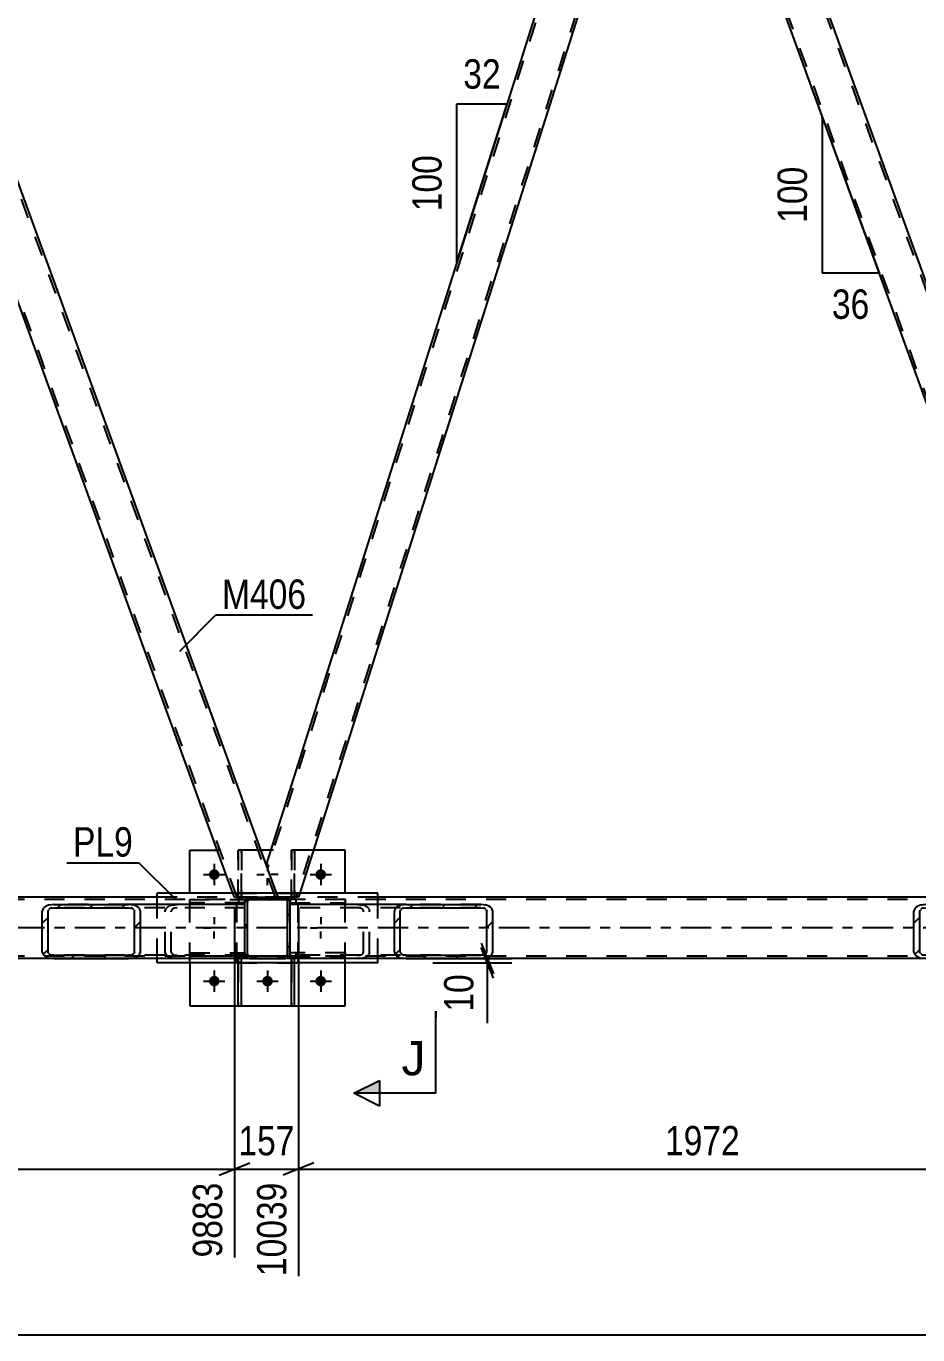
# Model space of a CAD drawing. Header units: millimetres. Extents: x -815 to 374, y -743 to 98.
# Drawn here: x -356.7 to -269.6, y -304.7 to -176.9 of the extents above; entities that cross this region are included whole.
import ezdxf

# ---------------------------------------------------------------- set-up
doc = ezdxf.new("R2010")
doc.units = ezdxf.units.MM
doc.linetypes.add('DXK_LINE_DOT2', pattern=[3.9198, 1.9599, -1.9599])
doc.linetypes.add('DXK_LINE_DOT3', pattern=[5.9187, 2.979, -0.9799, 0.9799, -0.9799])
doc.styles.add('Arial', font='ARIAL.TTF', dxfattribs={"height": 0.2})
doc.styles.add('Arial Narrow', font='ARIALN.TTF', dxfattribs={"height": 0.2})

# ---------------------------------------------------------------- blocks, each defined once
blk = doc.blocks.new('Part-232933173-7281 - 7159')
at = {"color": 2, "linetype": 'Continuous'}
for p, q in [((-340.74, -261.53), (-340.74, -257.33)), ((-340.74, -257.33), (-338.04, -257.33)), ((-332.83, -257.33), (-333.79, -257.33)), ((-325.54, -257.33), (-328.64, -257.33)), ((-325.54, -261.53), (-325.54, -257.33)), ((-340.74, -268.33), (-340.74, -272.53)), ((-325.54, -272.53), (-325.54, -268.33)), ((-340.74, -272.53), (-325.54, -272.53))]:
    blk.add_line(p, q, dxfattribs=at)
at = {"color": 7, "linetype": 'DXK_LINE_DOT2'}
for p, q in [((-333.79, -257.33), (-338.04, -257.33)), ((-328.64, -257.33), (-332.83, -257.33)), ((-340.74, -268.33), (-340.74, -261.53)), ((-325.54, -268.33), (-325.54, -261.53))]:
    blk.add_line(p, q, dxfattribs=at)
blk = doc.blocks.new('Bolt-232933173-7170 - 7159')
at = {"linetype": 'Continuous'}
for points in [[(-337.82, -259.73, -1), (-338.86, -259.73, -1)], [(-327.42, -259.73, -1), (-328.46, -259.73, -1)], [(-337.82, -270.13, -1), (-338.86, -270.13, -1)], [(-332.62, -270.13, -1), (-333.66, -270.13, -1)], [(-327.42, -270.13, -1), (-328.46, -270.13, -1)]]:
    blk.add_hatch(color=1, dxfattribs=at).paths.add_polyline_path(points)
at = {"color": 1, "linetype": 'Continuous'}
for p, q in [((-338.34, -258.69), (-338.34, -260.77)), ((-333.14, -258.69), (-333.14, -259.38)), ((-327.94, -258.69), (-327.94, -260.77)), ((-339.38, -259.73), (-337.3, -259.73)), ((-334.18, -259.73), (-333.48, -259.73)), ((-333.14, -260.77), (-333.14, -260.08)), ((-332.1, -259.73), (-332.79, -259.73)), ((-328.98, -259.73), (-326.9, -259.73)), ((-338.34, -263.89), (-338.34, -264.58)), ((-327.94, -263.89), (-327.94, -264.58)), ((-339.38, -264.93), (-338.68, -264.93)), ((-338.34, -265.97), (-338.34, -265.28)), ((-337.3, -264.93), (-337.99, -264.93)), ((-328.98, -264.93), (-328.28, -264.93)), ((-327.94, -265.97), (-327.94, -265.28)), ((-326.9, -264.93), (-327.59, -264.93)), ((-338.34, -269.09), (-338.34, -271.17)), ((-333.14, -269.09), (-333.14, -271.17)), ((-327.94, -269.09), (-327.94, -271.17)), ((-339.38, -270.13), (-337.3, -270.13)), ((-334.18, -270.13), (-332.1, -270.13)), ((-328.98, -270.13), (-326.9, -270.13))]:
    blk.add_line(p, q, dxfattribs=at)
blk = doc.blocks.new('Part-232933173-7247 - 7159')
at = {"color": 7, "linetype": 'DXK_LINE_DOT2'}
for p, q in [((-58.97, -262.17), (-731.67, -262.17)), ((-322.37, -261.93), (-343.92, -261.93)), ((-58.97, -267.69), (-731.67, -267.69)), ((-322.37, -267.93), (-343.92, -267.93))]:
    blk.add_line(p, q, dxfattribs=at)
at = {"color": 2, "linetype": 'Continuous'}
for p, q in [((-343.92, -261.93), (-407.51, -261.93)), ((-258.79, -261.93), (-322.37, -261.93)), ((-343.92, -267.93), (-407.51, -267.93)), ((-258.79, -267.93), (-322.37, -267.93))]:
    blk.add_line(p, q, dxfattribs=at)
at = {"color": 7, "linetype": 'DXK_LINE_DOT3'}
blk.add_line((-58.97, -264.93), (-731.67, -264.93), dxfattribs=at)
blk = doc.blocks.new('Part-232933173-7272 - 7159')
at = {"color": 7, "linetype": 'DXK_LINE_DOT2'}
for p, q in [((-340.74, -262.49), (-340.74, -262.17)), ((-340.74, -262.17), (-335.34, -262.17)), ((-335.34, -262.49), (-340.74, -262.49)), ((-335.94, -262.49), (-335.94, -262.17)), ((-335.94, -262.17), (-335.34, -262.17)), ((-335.94, -262.49), (-335.34, -262.49)), ((-335.34, -262.49), (-335.34, -262.17)), ((-335.34, -262.17), (-335.34, -262.49))]:
    blk.add_line(p, q, dxfattribs=at)
blk = doc.blocks.new('Part-232933173-7273 - 7159')
at = {"color": 7, "linetype": 'DXK_LINE_DOT2'}
for p, q in [((-340.74, -267.69), (-340.74, -267.37)), ((-340.74, -267.37), (-335.34, -267.37)), ((-335.34, -267.69), (-340.74, -267.69)), ((-335.94, -267.69), (-335.94, -267.37)), ((-335.94, -267.37), (-335.34, -267.37)), ((-335.94, -267.69), (-335.34, -267.69)), ((-335.34, -267.69), (-335.34, -267.37)), ((-335.34, -267.37), (-335.34, -267.69))]:
    blk.add_line(p, q, dxfattribs=at)
blk = doc.blocks.new('Part-232933173-7274 - 7159')
at = {"color": 7, "linetype": 'DXK_LINE_DOT2'}
for p, q in [((-325.54, -262.17), (-330.94, -262.17)), ((-330.94, -262.17), (-330.94, -262.49)), ((-330.94, -262.49), (-330.94, -262.17)), ((-330.94, -262.49), (-325.54, -262.49)), ((-330.34, -262.49), (-330.34, -262.17)), ((-325.54, -262.17), (-325.54, -262.49))]:
    blk.add_line(p, q, dxfattribs=at)
blk = doc.blocks.new('Part-232933173-7275 - 7159')
at = {"color": 7, "linetype": 'DXK_LINE_DOT2'}
for p, q in [((-325.54, -267.37), (-330.94, -267.37)), ((-330.94, -267.37), (-330.94, -267.69)), ((-330.94, -267.69), (-330.94, -267.37)), ((-330.94, -267.69), (-325.54, -267.69)), ((-330.34, -267.69), (-330.34, -267.37)), ((-325.54, -267.37), (-325.54, -267.69))]:
    blk.add_line(p, q, dxfattribs=at)
blk = doc.blocks.new('Part-232933173-7276 - 7159')
at = {"color": 7, "linetype": 'DXK_LINE_DOT2'}
for p, q in [((-330.49, -257.33), (-330.81, -257.33)), ((-330.81, -257.33), (-330.81, -261.57)), ((-330.81, -262.17), (-330.81, -257.33)), ((-330.49, -261.57), (-330.49, -257.33)), ((-330.49, -257.33), (-330.49, -262.17)), ((-330.49, -261.57), (-330.81, -261.57)), ((-330.81, -261.57), (-330.81, -262.17)), ((-330.49, -262.17), (-330.49, -261.57)), ((-330.49, -262.17), (-330.81, -262.17)), ((-330.49, -262.17), (-330.49, -262.17))]:
    blk.add_line(p, q, dxfattribs=at)
blk = doc.blocks.new('Part-232933173-7277 - 7159')
at = {"color": 7, "linetype": 'DXK_LINE_DOT2'}
for p, q in [((-335.69, -257.33), (-336.01, -257.33)), ((-336.01, -257.33), (-336.01, -261.57)), ((-336.01, -262.17), (-336.01, -257.33)), ((-335.69, -261.57), (-335.69, -257.33)), ((-335.69, -257.33), (-335.69, -262.17)), ((-335.69, -261.57), (-336.01, -261.57)), ((-336.01, -261.57), (-336.01, -262.17)), ((-335.69, -262.17), (-335.69, -261.57)), ((-335.69, -262.17), (-336.01, -262.17)), ((-335.69, -262.17), (-335.69, -262.17))]:
    blk.add_line(p, q, dxfattribs=at)
blk = doc.blocks.new('Part-232933173-7278 - 7159')
at = {"color": 7, "linetype": 'DXK_LINE_DOT2'}
for p, q in [((-330.81, -267.69), (-330.81, -267.69)), ((-330.81, -267.69), (-330.81, -268.29)), ((-330.81, -268.33), (-330.81, -267.69)), ((-330.49, -267.69), (-330.81, -267.69)), ((-330.49, -268.29), (-330.49, -267.69)), ((-330.49, -268.33), (-330.49, -267.69)), ((-330.81, -268.29), (-330.81, -272.53)), ((-330.81, -268.29), (-330.49, -268.29)), ((-330.49, -272.53), (-330.49, -268.29))]:
    blk.add_line(p, q, dxfattribs=at)
at = {"color": 2, "linetype": 'Continuous'}
for p, q in [((-330.81, -272.53), (-330.81, -268.33)), ((-330.49, -272.53), (-330.49, -268.33)), ((-330.81, -272.53), (-330.49, -272.53))]:
    blk.add_line(p, q, dxfattribs=at)
blk = doc.blocks.new('Part-232933173-7279 - 7159')
at = {"color": 7, "linetype": 'DXK_LINE_DOT2'}
for p, q in [((-336.01, -267.69), (-336.01, -267.69)), ((-336.01, -267.69), (-336.01, -268.29)), ((-336.01, -268.33), (-336.01, -267.69)), ((-335.69, -267.69), (-336.01, -267.69)), ((-335.69, -268.29), (-335.69, -267.69)), ((-335.69, -268.33), (-335.69, -267.69)), ((-336.01, -268.29), (-336.01, -272.53)), ((-336.01, -268.29), (-335.69, -268.29)), ((-335.69, -272.53), (-335.69, -268.29))]:
    blk.add_line(p, q, dxfattribs=at)
at = {"color": 2, "linetype": 'Continuous'}
for p, q in [((-336.01, -272.53), (-336.01, -268.33)), ((-335.69, -272.53), (-335.69, -268.33)), ((-336.01, -272.53), (-335.69, -272.53))]:
    blk.add_line(p, q, dxfattribs=at)
blk = doc.blocks.new('Part-232933173-7280 - 7159')
at = {"color": 7, "linetype": 'DXK_LINE_DOT2'}
for p, q in [((-336.14, -268.33), (-336.14, -261.53)), ((-336.14, -261.53), (-330.14, -261.53)), ((-330.14, -268.33), (-330.14, -261.53)), ((-336.14, -268.33), (-330.14, -268.33))]:
    blk.add_line(p, q, dxfattribs=at)
blk = doc.blocks.new('Part-232933173-7282 - 7159')
at = {"color": 7, "linetype": 'DXK_LINE_DOT2'}
for p, q in [((-335.3, -262.22), (-335.34, -262.41)), ((-335.34, -262.41), (-335.3, -262.22)), ((-335.34, -267.45), (-335.34, -262.41)), ((-335.34, -262.41), (-335.34, -262.41)), ((-335.34, -267.45), (-335.34, -262.41)), ((-335.08, -262.32), (-335.1, -262.41)), ((-335.1, -262.41), (-335.08, -262.32)), ((-335.1, -267.45), (-335.1, -262.41)), ((-335.1, -262.41), (-335.1, -262.41)), ((-335.1, -267.45), (-335.1, -262.41)), ((-335.03, -262.24), (-335.08, -262.32)), ((-335.08, -262.32), (-335.03, -262.24)), ((-334.86, -261.93), (-335.04, -261.96)), ((-335.04, -261.96), (-334.86, -261.93)), ((-334.95, -262.19), (-335.03, -262.24)), ((-334.86, -262.17), (-334.95, -262.19)), ((-331.42, -261.93), (-334.86, -261.93)), ((-334.86, -261.93), (-334.86, -261.93)), ((-331.42, -261.93), (-334.86, -261.93)), ((-334.86, -262.17), (-331.42, -262.17)), ((-334.86, -262.17), (-334.86, -262.17)), ((-331.42, -262.17), (-334.86, -262.17)), ((-331.42, -261.93), (-331.42, -261.93)), ((-331.23, -261.96), (-331.42, -261.93)), ((-331.42, -261.93), (-331.23, -261.96)), ((-331.42, -262.17), (-331.42, -262.17)), ((-331.32, -262.19), (-331.42, -262.17)), ((-331.42, -262.17), (-331.32, -262.19)), ((-331.25, -262.24), (-331.32, -262.19)), ((-331.32, -262.19), (-331.25, -262.24)), ((-331.19, -262.32), (-331.25, -262.24)), ((-331.25, -262.24), (-331.19, -262.32)), ((-331.18, -262.41), (-331.19, -262.32)), ((-331.19, -262.32), (-331.18, -262.41)), ((-331.18, -267.45), (-331.18, -262.41)), ((-331.18, -262.41), (-331.18, -262.41)), ((-331.18, -262.41), (-331.18, -267.45)), ((-330.94, -262.41), (-330.97, -262.22)), ((-330.97, -262.22), (-330.94, -262.41)), ((-330.94, -267.45), (-330.94, -262.41)), ((-330.94, -262.41), (-330.94, -262.41)), ((-330.94, -267.45), (-330.94, -262.41)), ((-335.34, -267.45), (-335.34, -267.45)), ((-335.34, -267.45), (-335.3, -267.63)), ((-335.3, -267.63), (-335.34, -267.45)), ((-335.1, -267.45), (-335.1, -267.45)), ((-335.1, -267.45), (-335.08, -267.54)), ((-335.08, -267.54), (-335.1, -267.45)), ((-335.08, -267.54), (-335.03, -267.62)), ((-335.03, -267.62), (-335.08, -267.54)), ((-335.04, -267.89), (-334.86, -267.93)), ((-334.86, -267.93), (-335.04, -267.89)), ((-335.03, -267.62), (-334.95, -267.67)), ((-334.95, -267.67), (-335.03, -267.62)), ((-334.95, -267.67), (-334.86, -267.69)), ((-334.86, -267.69), (-334.95, -267.67)), ((-334.86, -267.69), (-331.42, -267.69)), ((-334.86, -267.69), (-334.86, -267.69)), ((-331.42, -267.69), (-334.86, -267.69)), ((-334.86, -267.93), (-331.42, -267.93)), ((-334.86, -267.93), (-334.86, -267.93)), ((-334.86, -267.93), (-331.42, -267.93)), ((-331.32, -267.67), (-331.42, -267.69)), ((-331.42, -267.69), (-331.42, -267.69)), ((-331.42, -267.93), (-331.23, -267.89)), ((-331.23, -267.89), (-331.42, -267.93)), ((-331.42, -267.93), (-331.42, -267.93)), ((-331.25, -267.62), (-331.32, -267.67)), ((-331.25, -267.62), (-331.19, -267.54)), ((-331.19, -267.54), (-331.25, -267.62)), ((-331.19, -267.54), (-331.18, -267.45)), ((-331.18, -267.45), (-331.19, -267.54)), ((-331.18, -267.45), (-331.18, -267.45)), ((-330.97, -267.63), (-330.94, -267.45)), ((-330.94, -267.45), (-330.97, -267.63)), ((-330.94, -267.45), (-330.94, -267.45))]:
    blk.add_line(p, q, dxfattribs=at)
at = {"color": 7, "linetype": 'DXK_LINE_DOT3'}
blk.add_line((-333.14, -264.93), (-333.14, -264.93), dxfattribs=at)
at = {"color": 7, "linetype": 'DXK_LINE_DOT2'}
for centre, start, end in [((-334.86, -262.41), 112.5, 157.5), ((-334.86, -262.41), 112.5, 157.5), ((-331.42, -262.41), 22.5, 67.5), ((-331.42, -262.41), 22.5, 67.5), ((-334.86, -267.45), 202.5, 247.5), ((-334.86, -267.45), 202.5, 247.5), ((-331.42, -267.45), 292.5, 337.5), ((-331.42, -267.45), 292.5, 337.5)]:
    blk.add_arc(centre, 0.48, start, end, dxfattribs=at)
blk = doc.blocks.new('Part-232933173-7295 - 7159')
at = {"color": 2, "linetype": 'Continuous'}
for p, q in [((-322.37, -261.53), (-343.92, -261.53)), ((-343.92, -262.65), (-343.92, -261.53)), ((-322.37, -262.65), (-322.37, -261.53)), ((-343.92, -268.33), (-343.92, -267.93)), ((-322.37, -268.33), (-322.37, -267.93)), ((-322.37, -268.33), (-343.92, -268.33))]:
    blk.add_line(p, q, dxfattribs=at)
at = {"color": 7, "linetype": 'DXK_LINE_DOT2'}
for p, q in [((-343.92, -267.93), (-343.92, -262.65)), ((-322.37, -267.93), (-322.37, -262.65))]:
    blk.add_line(p, q, dxfattribs=at)
blk = doc.blocks.new('Part-232933173-7320 - 7159')
at = {"linetype": 'Continuous'}
h = blk.add_hatch(dxfattribs=at)
h.set_pattern_fill('', scale=0.7, style=0, pattern_type=0)
h.set_pattern_definition([(45, (-320.6636, -267.536), (-1.57154, 1.57154), [])])
h.paths.add_polyline_path([(-320.75, -267.29), (-320.66, -267.54), (-320.41, -267.74), (-320.03, -267.88), (-319.59, -267.93), (-312.31, -267.93), (-311.86, -267.88), (-311.49, -267.74), (-311.23, -267.54), (-311.14, -267.29), (-311.14, -263.29), (-311.23, -263.05), (-311.49, -262.84), (-311.86, -262.7), (-312.31, -262.65), (-319.59, -262.65), (-320.03, -262.7), (-320.41, -262.84), (-320.66, -263.05), (-320.75, -263.29)])
h.paths.add_polyline_path([(-320.13, -263.17), (-320, -263.06), (-319.81, -263), (-319.59, -262.97), (-312.31, -262.97), (-312.09, -263), (-311.9, -263.06), (-311.77, -263.17), (-311.73, -263.29), (-311.73, -267.29), (-311.77, -267.41), (-311.9, -267.52), (-312.09, -267.59), (-312.31, -267.61), (-319.59, -267.61), (-319.81, -267.59), (-320, -267.52), (-320.13, -267.41), (-320.17, -267.29), (-320.17, -263.29)])
at = {"color": 2, "linetype": 'Continuous'}
for p, q in [((-319.59, -262.65), (-330.94, -262.65)), ((-320.66, -263.05), (-320.75, -263.29)), ((-319.59, -262.65), (-320.03, -262.7)), ((-319.81, -263), (-319.59, -262.97)), ((-319.59, -262.65), (-312.31, -262.65)), ((-319.59, -262.97), (-312.31, -262.97)), ((-311.86, -262.7), (-312.31, -262.65)), ((-312.31, -262.97), (-312.09, -263)), ((-311.14, -263.29), (-311.23, -263.05)), ((-320.75, -267.29), (-320.75, -263.29)), ((-320.17, -263.29), (-320.13, -263.17)), ((-320.17, -267.29), (-320.17, -263.29)), ((-311.77, -263.17), (-311.73, -263.29)), ((-311.73, -267.29), (-311.73, -263.29)), ((-311.14, -267.29), (-311.14, -263.29)), ((-330.94, -267.74), (-330.94, -267.45)), ((-330.94, -267.93), (-330.94, -267.74)), ((-319.59, -267.93), (-330.94, -267.93)), ((-320.75, -267.29), (-320.66, -267.54)), ((-320.13, -267.41), (-320.17, -267.29)), ((-320.03, -267.88), (-319.59, -267.93)), ((-319.59, -267.61), (-319.81, -267.59)), ((-319.59, -267.61), (-312.31, -267.61)), ((-319.59, -267.93), (-312.31, -267.93)), ((-312.09, -267.59), (-312.31, -267.61)), ((-312.31, -267.93), (-311.86, -267.88)), ((-311.73, -267.29), (-311.77, -267.41)), ((-311.23, -267.54), (-311.14, -267.29))]:
    blk.add_line(p, q, dxfattribs=at)
at = {"color": 7, "linetype": 'DXK_LINE_DOT2'}
for p, q in [((-330.94, -262.65), (-330.94, -262.65)), ((-330.94, -267.54), (-330.94, -262.65)), ((-312.31, -262.97), (-330.94, -262.97)), ((-324.34, -262.65), (-323.89, -262.7)), ((-324.12, -263), (-324.34, -262.97)), ((-323.26, -263.05), (-323.17, -263.29)), ((-312.31, -262.65), (-319.59, -262.65)), ((-323.76, -263.29), (-323.8, -263.17)), ((-323.76, -267.29), (-323.76, -263.29)), ((-323.17, -267.29), (-323.17, -263.29)), ((-312.31, -267.61), (-330.94, -267.61)), ((-330.94, -267.74), (-330.94, -267.61)), ((-324.34, -267.61), (-324.12, -267.59)), ((-323.89, -267.88), (-324.34, -267.93)), ((-323.8, -267.41), (-323.76, -267.29)), ((-323.17, -267.29), (-323.26, -267.54)), ((-312.31, -267.93), (-319.59, -267.93))]:
    blk.add_line(p, q, dxfattribs=at)
for centre, radius, start, end in [((-324.21, -263.53), 0.545, 41.9363, 80.4819), ((-324.07, -263.77), 1.09, 41.9363, 80.4819), ((-324.21, -267.05), 0.545, 279.5182, 318.0638), ((-324.07, -266.81), 1.09, 279.5182, 318.0638)]:
    blk.add_arc(centre, radius, start, end, dxfattribs=at)
at = {"color": 2, "linetype": 'Continuous'}
for centre, radius, start, end in [((-319.85, -263.77), 1.09, 99.5182, 138.0638), ((-319.72, -263.53), 0.545, 99.5182, 138.0638), ((-312.18, -263.53), 0.545, 41.9363, 80.4819), ((-312.04, -263.77), 1.09, 41.9363, 80.4819), ((-319.85, -266.81), 1.09, 221.9363, 260.4819), ((-319.72, -267.05), 0.545, 221.9363, 260.4819), ((-312.18, -267.05), 0.545, 279.5182, 318.0638), ((-312.04, -266.81), 1.09, 279.5182, 318.0638)]:
    blk.add_arc(centre, radius, start, end, dxfattribs=at)
blk = doc.blocks.new('Part-232933173-7440 - 7159')
at = {"color": 7, "linetype": 'DXK_LINE_DOT2'}
for p, q in [((-375.42, -142.93), (-379.68, -142.93)), ((-378.51, -146.14), (-379.68, -142.93)), ((-336.11, -261.93), (-379.42, -142.93)), ((-332.37, -261.93), (-375.68, -142.93)), ((-375.28, -143.33), (-375.42, -142.93)), ((-332.11, -261.93), (-333.28, -258.73)), ((-336.37, -261.93), (-336.51, -261.53)), ((-336.37, -261.93), (-332.11, -261.93))]:
    blk.add_line(p, q, dxfattribs=at)
at = {"color": 2, "linetype": 'Continuous'}
for p, q in [((-333.28, -258.73), (-375.28, -143.33)), ((-336.51, -261.53), (-378.51, -146.14))]:
    blk.add_line(p, q, dxfattribs=at)
blk = doc.blocks.new('Part-232933173-7456 - 7159')
at = {"linetype": 'Continuous'}
h = blk.add_hatch(dxfattribs=at)
h.set_pattern_fill('', scale=0.7, style=0, pattern_type=0)
h.set_pattern_definition([(45, (-355.0614, -267.536), (-1.57154, 1.57154), [])])
h.paths.add_polyline_path([(-355.15, -267.29), (-355.06, -267.54), (-354.81, -267.74), (-354.43, -267.88), (-353.99, -267.93), (-346.71, -267.93), (-346.26, -267.88), (-345.88, -267.74), (-345.63, -267.54), (-345.54, -267.29), (-345.54, -263.29), (-345.63, -263.05), (-345.88, -262.84), (-346.26, -262.7), (-346.71, -262.65), (-353.99, -262.65), (-354.43, -262.7), (-354.81, -262.84), (-355.06, -263.05), (-355.15, -263.29)])
h.paths.add_polyline_path([(-354.52, -263.17), (-354.4, -263.06), (-354.21, -263), (-353.99, -262.97), (-346.71, -262.97), (-346.48, -263), (-346.3, -263.06), (-346.17, -263.17), (-346.12, -263.29), (-346.12, -267.29), (-346.17, -267.41), (-346.3, -267.52), (-346.48, -267.59), (-346.71, -267.61), (-353.99, -267.61), (-354.21, -267.59), (-354.4, -267.52), (-354.52, -267.41), (-354.57, -267.29), (-354.57, -263.29)])
at = {"color": 2, "linetype": 'Continuous'}
for p, q in [((-355.06, -263.05), (-355.15, -263.29)), ((-353.99, -262.65), (-354.43, -262.7)), ((-354.21, -263), (-353.99, -262.97)), ((-353.99, -262.65), (-346.71, -262.65)), ((-353.99, -262.97), (-346.71, -262.97)), ((-335.34, -262.65), (-346.71, -262.65)), ((-346.26, -262.7), (-346.71, -262.65)), ((-346.71, -262.97), (-346.48, -263)), ((-345.54, -263.29), (-345.63, -263.05)), ((-335.34, -267.93), (-335.34, -262.65)), ((-355.15, -267.29), (-355.15, -263.29)), ((-354.57, -263.29), (-354.52, -263.17)), ((-354.57, -267.29), (-354.57, -263.29)), ((-346.17, -263.17), (-346.12, -263.29)), ((-346.12, -267.29), (-346.12, -263.29)), ((-345.54, -267.29), (-345.54, -263.29)), ((-355.15, -267.29), (-355.06, -267.54)), ((-354.52, -267.41), (-354.57, -267.29)), ((-354.43, -267.88), (-353.99, -267.93)), ((-353.99, -267.61), (-354.21, -267.59)), ((-353.99, -267.61), (-346.71, -267.61)), ((-353.99, -267.93), (-346.71, -267.93)), ((-346.48, -267.59), (-346.71, -267.61)), ((-346.71, -267.93), (-346.26, -267.88)), ((-335.34, -267.93), (-346.71, -267.93)), ((-346.12, -267.29), (-346.17, -267.41)), ((-345.63, -267.54), (-345.54, -267.29))]:
    blk.add_line(p, q, dxfattribs=at)
at = {"color": 7, "linetype": 'DXK_LINE_DOT2'}
for p, q in [((-346.71, -262.65), (-353.99, -262.65)), ((-335.34, -262.97), (-353.99, -262.97)), ((-343.12, -263.29), (-343.03, -263.05)), ((-342.4, -262.7), (-341.96, -262.65)), ((-341.96, -262.97), (-342.18, -263)), ((-343.12, -267.29), (-343.12, -263.29)), ((-342.49, -263.17), (-342.54, -263.29)), ((-342.54, -267.29), (-342.54, -263.29)), ((-335.34, -267.61), (-353.99, -267.61)), ((-346.71, -267.93), (-353.99, -267.93)), ((-343.03, -267.54), (-343.12, -267.29)), ((-342.54, -267.29), (-342.49, -267.41)), ((-341.96, -267.93), (-342.4, -267.88)), ((-342.18, -267.59), (-341.96, -267.61))]:
    blk.add_line(p, q, dxfattribs=at)
at = {"color": 2, "linetype": 'Continuous'}
for centre, radius, start, end in [((-354.25, -263.77), 1.09, 99.5182, 138.0638), ((-354.12, -263.53), 0.545, 99.5182, 138.0638), ((-346.57, -263.53), 0.545, 41.9363, 80.4819), ((-346.44, -263.77), 1.09, 41.9363, 80.4819), ((-354.25, -266.81), 1.09, 221.9363, 260.4819), ((-354.12, -267.05), 0.545, 221.9363, 260.4819), ((-346.57, -267.05), 0.545, 279.5182, 318.0638), ((-346.44, -266.81), 1.09, 279.5182, 318.0638)]:
    blk.add_arc(centre, radius, start, end, dxfattribs=at)
at = {"color": 7, "linetype": 'DXK_LINE_DOT2'}
for centre, radius, start, end in [((-342.22, -263.77), 1.09, 99.5182, 138.0638), ((-342.09, -263.53), 0.545, 99.5182, 138.0638), ((-342.22, -266.81), 1.09, 221.9363, 260.4819), ((-342.09, -267.05), 0.545, 221.9363, 260.4819)]:
    blk.add_arc(centre, radius, start, end, dxfattribs=at)
blk = doc.blocks.new('Part-232933173-7405 - 7159')
at = {"color": 7, "linetype": 'DXK_LINE_DOT2'}
for p, q in [((-296.31, -142.93), (-333.14, -259.1)), ((-296.56, -142.93), (-296.69, -143.33)), ((-294.55, -142.93), (-296.56, -142.93)), ((-294.4, -143.33), (-294.55, -142.93)), ((-293.51, -145.77), (-330.35, -261.93)), ((-332.11, -261.93), (-332.26, -261.53)), ((-329.97, -261.53), (-330.1, -261.93)), ((-330.1, -261.93), (-332.11, -261.93))]:
    blk.add_line(p, q, dxfattribs=at)
at = {"color": 2, "linetype": 'Continuous'}
for p, q in [((-296.69, -143.33), (-333.28, -258.73)), ((-293.38, -146.14), (-294.4, -143.33)), ((-293.38, -146.14), (-329.97, -261.53)), ((-332.26, -261.53), (-333.28, -258.73))]:
    blk.add_line(p, q, dxfattribs=at)
blk = doc.blocks.new('Part-232933173-7445 - 7159')
at = {"color": 7, "linetype": 'DXK_LINE_DOT2'}
for p, q in [((-290.29, -142.93), (-294.55, -142.93)), ((-293.38, -146.14), (-294.55, -142.93)), ((-250.98, -261.93), (-294.29, -142.93)), ((-247.23, -261.93), (-290.54, -142.93)), ((-290.14, -143.33), (-290.29, -142.93)), ((-246.98, -261.93), (-248.14, -258.73)), ((-251.23, -261.93), (-251.38, -261.53)), ((-251.23, -261.93), (-246.98, -261.93))]:
    blk.add_line(p, q, dxfattribs=at)
at = {"color": 2, "linetype": 'Continuous'}
for p, q in [((-248.14, -258.73), (-290.14, -143.33)), ((-251.38, -261.53), (-293.38, -146.14))]:
    blk.add_line(p, q, dxfattribs=at)
blk = doc.blocks.new('Part-232933173-7447 - 7159')
at = {"linetype": 'Continuous'}
h = blk.add_hatch(dxfattribs=at)
h.set_pattern_fill('', scale=0.7, style=0, pattern_type=0)
h.set_pattern_definition([(45, (-335.1952, -267.7872), (-1.57154, 1.57154), [])])
h.paths.add_polyline_path([(-335.3, -267.63), (-335.2, -267.79), (-335.04, -267.89), (-334.86, -267.93), (-331.42, -267.93), (-331.23, -267.89), (-331.08, -267.79), (-330.97, -267.63), (-330.94, -267.45), (-330.94, -262.41), (-330.97, -262.22), (-331.08, -262.07), (-331.23, -261.96), (-331.42, -261.93), (-334.86, -261.93), (-335.04, -261.96), (-335.2, -262.07), (-335.3, -262.22), (-335.34, -262.41), (-335.34, -267.45)])
h.paths.add_polyline_path([(-335.1, -262.41), (-335.08, -262.32), (-335.03, -262.24), (-334.95, -262.19), (-334.86, -262.17), (-331.42, -262.17), (-331.32, -262.19), (-331.25, -262.24), (-331.19, -262.32), (-331.18, -262.41), (-331.18, -267.45), (-331.19, -267.54), (-331.25, -267.62), (-331.32, -267.67), (-331.42, -267.69), (-334.86, -267.69), (-334.95, -267.67), (-335.03, -267.62), (-335.08, -267.54), (-335.1, -267.45)])
at = {"color": 7, "linetype": 'DXK_LINE_DOT2'}
for p, q in [((-335.34, -262.41), (-335.3, -262.22)), ((-335.34, -267.45), (-335.34, -262.41)), ((-335.08, -262.32), (-335.1, -262.41)), ((-335.1, -267.45), (-335.1, -262.41)), ((-335.03, -262.24), (-335.08, -262.32)), ((-335.04, -261.96), (-334.86, -261.93)), ((-334.95, -262.19), (-335.03, -262.24)), ((-334.86, -262.17), (-334.95, -262.19)), ((-334.86, -261.93), (-331.42, -261.93)), ((-334.86, -262.17), (-331.42, -262.17)), ((-331.42, -261.93), (-331.23, -261.96)), ((-331.32, -262.19), (-331.42, -262.17)), ((-331.25, -262.24), (-331.32, -262.19)), ((-331.19, -262.32), (-331.25, -262.24)), ((-331.18, -262.41), (-331.19, -262.32)), ((-331.18, -267.45), (-331.18, -262.41)), ((-330.97, -262.22), (-330.94, -262.41)), ((-330.94, -267.45), (-330.94, -262.41)), ((-335.3, -267.63), (-335.34, -267.45)), ((-335.1, -267.45), (-335.08, -267.54)), ((-335.08, -267.54), (-335.03, -267.62)), ((-334.86, -267.93), (-335.04, -267.89)), ((-335.03, -267.62), (-334.95, -267.67)), ((-334.95, -267.67), (-334.86, -267.69)), ((-334.86, -267.69), (-331.42, -267.69)), ((-334.86, -267.93), (-331.42, -267.93)), ((-331.42, -267.69), (-331.32, -267.67)), ((-331.23, -267.89), (-331.42, -267.93)), ((-331.32, -267.67), (-331.25, -267.62)), ((-331.25, -267.62), (-331.19, -267.54)), ((-331.19, -267.54), (-331.18, -267.45)), ((-330.94, -267.45), (-330.97, -267.63))]:
    blk.add_line(p, q, dxfattribs=at)
at = {"color": 2, "linetype": 'Continuous'}
for p, q in [((-335.3, -262.22), (-335.34, -262.41)), ((-335.34, -262.41), (-335.34, -262.41)), ((-335.34, -267.45), (-335.34, -262.41)), ((-335.1, -262.41), (-335.08, -262.32)), ((-335.1, -262.41), (-335.1, -262.41)), ((-335.1, -267.45), (-335.1, -262.41)), ((-335.08, -262.32), (-335.03, -262.24)), ((-334.86, -261.93), (-335.04, -261.96)), ((-335.03, -262.24), (-334.95, -262.19)), ((-334.95, -262.19), (-334.86, -262.17)), ((-334.86, -261.93), (-334.86, -261.93)), ((-334.86, -261.93), (-331.42, -261.93)), ((-334.86, -262.17), (-334.86, -262.17)), ((-334.86, -262.17), (-331.42, -262.17)), ((-331.42, -261.93), (-331.42, -261.93)), ((-331.23, -261.96), (-331.42, -261.93)), ((-331.42, -262.17), (-331.42, -262.17)), ((-331.42, -262.17), (-331.32, -262.19)), ((-331.32, -262.19), (-331.25, -262.24)), ((-331.25, -262.24), (-331.19, -262.32)), ((-331.19, -262.32), (-331.18, -262.41)), ((-331.18, -262.41), (-331.18, -262.41)), ((-331.18, -267.45), (-331.18, -262.41)), ((-330.94, -262.41), (-330.97, -262.22)), ((-330.94, -262.41), (-330.94, -262.41)), ((-330.94, -267.45), (-330.94, -262.41)), ((-335.34, -267.45), (-335.34, -267.45)), ((-335.34, -267.45), (-335.3, -267.63)), ((-335.1, -267.45), (-335.1, -267.45)), ((-335.08, -267.54), (-335.1, -267.45)), ((-335.03, -267.62), (-335.08, -267.54)), ((-335.04, -267.89), (-334.86, -267.93)), ((-334.95, -267.67), (-335.03, -267.62)), ((-334.86, -267.69), (-334.95, -267.67)), ((-334.86, -267.69), (-334.86, -267.69)), ((-334.86, -267.69), (-331.42, -267.69)), ((-334.86, -267.93), (-334.86, -267.93)), ((-334.86, -267.93), (-331.42, -267.93)), ((-331.32, -267.67), (-331.42, -267.69)), ((-331.42, -267.69), (-331.42, -267.69)), ((-331.42, -267.93), (-331.23, -267.89)), ((-331.42, -267.93), (-331.42, -267.93)), ((-331.25, -267.62), (-331.32, -267.67)), ((-331.19, -267.54), (-331.25, -267.62)), ((-331.18, -267.45), (-331.19, -267.54)), ((-331.18, -267.45), (-331.18, -267.45)), ((-330.97, -267.63), (-330.94, -267.45)), ((-330.94, -267.45), (-330.94, -267.45))]:
    blk.add_line(p, q, dxfattribs=at)
at = {"color": 7, "linetype": 'DXK_LINE_DOT2'}
for centre, start, end in [((-334.86, -262.41), 112.5, 157.5), ((-331.42, -262.41), 22.5, 67.5), ((-334.86, -267.45), 202.5, 247.5), ((-331.42, -267.45), 292.5, 337.5)]:
    blk.add_arc(centre, 0.48, start, end, dxfattribs=at)
at = {"color": 2, "linetype": 'Continuous'}
for centre, start, end in [((-334.86, -262.41), 112.5, 157.5), ((-331.42, -262.41), 22.5, 67.5), ((-334.86, -267.45), 202.5, 247.5), ((-331.42, -267.45), 292.5, 337.5)]:
    blk.add_arc(centre, 0.48, start, end, dxfattribs=at)
blk = doc.blocks.new('Part-232933173-7458 - 7159')
at = {"linetype": 'Continuous'}
h = blk.add_hatch(dxfattribs=at)
h.set_pattern_fill('', scale=0.7, style=0, pattern_type=0)
h.set_pattern_definition([(45, (-269.9272, -267.536), (-1.57154, 1.57154), [])])
h.paths.add_polyline_path([(-270.02, -267.29), (-269.93, -267.54), (-269.67, -267.74), (-269.3, -267.88), (-268.85, -267.93), (-261.57, -267.93), (-261.13, -267.88), (-260.75, -267.74), (-260.5, -267.54), (-260.41, -267.29), (-260.41, -263.29), (-260.5, -263.05), (-260.75, -262.84), (-261.13, -262.7), (-261.57, -262.65), (-268.85, -262.65), (-269.3, -262.7), (-269.67, -262.84), (-269.93, -263.05), (-270.02, -263.29)])
h.paths.add_polyline_path([(-269.39, -263.17), (-269.26, -263.06), (-269.07, -263), (-268.85, -262.97), (-261.57, -262.97), (-261.35, -263), (-261.16, -263.06), (-261.03, -263.17), (-260.99, -263.29), (-260.99, -267.29), (-261.03, -267.41), (-261.16, -267.52), (-261.35, -267.59), (-261.57, -267.61), (-268.85, -267.61), (-269.07, -267.59), (-269.26, -267.52), (-269.39, -267.41), (-269.43, -267.29), (-269.43, -263.29)])
at = {"color": 2, "linetype": 'Continuous'}
for p, q in [((-269.93, -263.05), (-270.02, -263.29)), ((-268.85, -262.65), (-269.3, -262.7)), ((-269.07, -263), (-268.85, -262.97)), ((-268.85, -262.65), (-261.57, -262.65)), ((-268.85, -262.97), (-261.57, -262.97)), ((-249.54, -262.65), (-261.57, -262.65)), ((-261.13, -262.7), (-261.57, -262.65)), ((-261.57, -262.97), (-261.35, -263)), ((-260.41, -263.29), (-260.5, -263.05)), ((-249.54, -262.65), (-249.1, -262.7)), ((-248.47, -263.05), (-248.38, -263.29)), ((-270.02, -267.29), (-270.02, -263.29)), ((-269.43, -263.29), (-269.39, -263.17)), ((-269.43, -267.29), (-269.43, -263.29)), ((-261.03, -263.17), (-260.99, -263.29)), ((-260.99, -267.29), (-260.99, -263.29)), ((-260.41, -267.29), (-260.41, -263.29)), ((-248.38, -267.29), (-248.38, -263.29)), ((-270.02, -267.29), (-269.93, -267.54)), ((-269.39, -267.41), (-269.43, -267.29)), ((-269.3, -267.88), (-268.85, -267.93)), ((-268.85, -267.61), (-269.07, -267.59)), ((-268.85, -267.61), (-261.57, -267.61)), ((-268.85, -267.93), (-261.57, -267.93)), ((-261.35, -267.59), (-261.57, -267.61)), ((-261.57, -267.93), (-261.13, -267.88)), ((-249.54, -267.93), (-261.57, -267.93)), ((-260.99, -267.29), (-261.03, -267.41)), ((-260.5, -267.54), (-260.41, -267.29)), ((-249.1, -267.88), (-249.54, -267.93)), ((-248.38, -267.29), (-248.47, -267.54))]:
    blk.add_line(p, q, dxfattribs=at)
at = {"color": 7, "linetype": 'DXK_LINE_DOT2'}
for p, q in [((-261.57, -262.65), (-268.85, -262.65)), ((-249.54, -262.97), (-268.85, -262.97)), ((-257.99, -263.29), (-257.9, -263.05)), ((-257.27, -262.7), (-256.82, -262.65)), ((-256.82, -262.97), (-257.04, -263)), ((-249.32, -263), (-249.54, -262.97)), ((-257.99, -267.29), (-257.99, -263.29)), ((-257.36, -263.17), (-257.4, -263.29)), ((-257.4, -267.29), (-257.4, -263.29)), ((-248.96, -263.29), (-249, -263.17)), ((-248.96, -267.29), (-248.96, -263.29)), ((-249.54, -267.61), (-268.85, -267.61)), ((-268.85, -267.93), (-261.57, -267.93)), ((-257.9, -267.54), (-257.99, -267.29)), ((-257.4, -267.29), (-257.36, -267.41)), ((-256.82, -267.93), (-257.27, -267.88)), ((-257.04, -267.59), (-256.82, -267.61)), ((-249.54, -267.61), (-249.32, -267.59)), ((-249, -267.41), (-248.96, -267.29))]:
    blk.add_line(p, q, dxfattribs=at)
at = {"color": 2, "linetype": 'Continuous'}
for centre, radius, start, end in [((-269.12, -263.77), 1.09, 99.5182, 138.0638), ((-268.98, -263.53), 0.545, 99.5182, 138.0638), ((-261.44, -263.53), 0.545, 41.9363, 80.4819), ((-261.31, -263.77), 1.09, 41.9363, 80.4819), ((-249.28, -263.77), 1.09, 41.9363, 80.4819), ((-269.12, -266.81), 1.09, 221.9363, 260.4819), ((-268.98, -267.05), 0.545, 221.9363, 260.4819), ((-261.44, -267.05), 0.545, 279.5182, 318.0638), ((-261.31, -266.81), 1.09, 279.5182, 318.0638), ((-249.28, -266.81), 1.09, 279.5182, 318.0638)]:
    blk.add_arc(centre, radius, start, end, dxfattribs=at)
at = {"color": 7, "linetype": 'DXK_LINE_DOT2'}
for centre, radius, start, end in [((-257.09, -263.77), 1.09, 99.5182, 138.0638), ((-256.95, -263.53), 0.545, 99.5182, 138.0638), ((-249.41, -263.53), 0.545, 41.9363, 80.4819), ((-257.09, -266.81), 1.09, 221.9363, 260.4819), ((-256.95, -267.05), 0.545, 221.9363, 260.4819), ((-249.41, -267.05), 0.545, 279.5182, 318.0638)]:
    blk.add_arc(centre, radius, start, end, dxfattribs=at)
blk = doc.blocks.new('StraightDimension-232933173-22112 - 7159')
at = {"color": 7, "linetype": 'Continuous'}
for p, q in [((-336.37, -262.93), (-336.37, -297.1)), ((-330.1, -262.93), (-330.1, -298.92)), ((-337.87, -289.08), (-334.87, -287.88)), ((-336.37, -288.48), (-330.1, -288.48)), ((-328.6, -287.88), (-331.6, -289.08))]:
    blk.add_line(p, q, dxfattribs=at)
at = {"color": 0}
blk.add_wipeout([(-329.89, -287.73), (-329.89, -283.53), (-336.58, -283.53), (-336.58, -287.73)], dxfattribs=at)
at = {"color": 0, "linetype": 'Continuous'}
blk.add_wipeout([(-330.7, -289.18), (-334.9, -289.18), (-334.9, -299.52), (-330.7, -299.52)], dxfattribs=at)
at = {"color": 3, "style": 'Arial Narrow'}
blk.add_text('157', height=2.863, dxfattribs=at).set_placement((-335.98, -287.13))
at = {"color": 3, "linetype": 'Continuous', "style": 'Arial Narrow'}
blk.add_text('10039', height=2.863, rotation=90.0002, dxfattribs=at).set_placement((-331.3, -298.92))
blk = doc.blocks.new('StraightDimension-232933173-7860 - 7159')
at = {"color": 7, "linetype": 'Continuous'}
blk.add_line((-775.39, -304.65), (-46.07, -304.65), dxfattribs=at)
blk = doc.blocks.new('StraightDimension-232933173-22111 - 7159')
at = {"color": 7, "linetype": 'Continuous'}
for p, q in [((-330.1, -262.93), (-330.1, -298.92)), ((-251.23, -262.93), (-251.23, -298.92)), ((-328.6, -287.88), (-331.6, -289.08)), ((-330.1, -288.48), (-251.23, -288.48)), ((-252.73, -289.08), (-249.73, -287.88))]:
    blk.add_line(p, q, dxfattribs=at)
at = {"color": 0}
blk.add_wipeout([(-286.41, -287.73), (-286.41, -283.53), (-294.92, -283.53), (-294.92, -287.73)], dxfattribs=at)
at = {"color": 3, "style": 'Arial Narrow'}
blk.add_text('1972', height=2.863, dxfattribs=at).set_placement((-294.32, -287.13))
at = {"color": 0, "linetype": 'Continuous'}
blk.add_wipeout([(-251.83, -289.18), (-256.03, -289.18), (-256.03, -299.52), (-251.83, -299.52)], dxfattribs=at)
at = {"color": 3, "linetype": 'Continuous', "style": 'Arial Narrow'}
blk.add_text('12011', height=2.863, rotation=90.0002, dxfattribs=at).set_placement((-252.43, -298.92))
blk = doc.blocks.new('AngleDimension-232933173-20772 - 7159')
at = {"color": 7, "linetype": 'Continuous'}
for p, q in [((-314.64, -184.51), (-309.74, -184.51)), ((-314.64, -199.95), (-309.74, -184.51)), ((-314.64, -199.95), (-314.64, -184.51)), ((-309.86, -184.88), (-309.74, -184.51))]:
    blk.add_line(p, q, dxfattribs=at)
at = {"color": 0}
for points in [[(-309.76, -183.61), (-309.76, -179.41), (-314.62, -179.41), (-314.62, -183.61)], [(-315.54, -188.89), (-319.74, -188.89), (-319.74, -195.58), (-315.54, -195.58)]]:
    blk.add_wipeout(points, dxfattribs=at)
at = {"color": 3, "style": 'Arial Narrow'}
blk.add_text('32', height=2.863, dxfattribs=at).set_placement((-314.02, -183.01))
blk.add_text('100', height=2.863, rotation=90.0002, dxfattribs=at).set_placement((-316.14, -194.98))
blk = doc.blocks.new('AngleDimension-232933173-20856 - 7159')
at = {"color": 7, "linetype": 'Continuous'}
for p, q in [((-278.79, -186.23), (-278.96, -185.76)), ((-278.96, -185.76), (-273.42, -200.98)), ((-278.96, -185.76), (-278.96, -200.98)), ((-278.96, -200.98), (-273.42, -200.98))]:
    blk.add_line(p, q, dxfattribs=at)
at = {"color": 0}
for points in [[(-279.86, -190.03), (-284.06, -190.03), (-284.06, -196.71), (-279.86, -196.71)], [(-273.76, -206.08), (-273.76, -201.88), (-278.62, -201.88), (-278.62, -206.08)]]:
    blk.add_wipeout(points, dxfattribs=at)
at = {"color": 3, "style": 'Arial Narrow'}
blk.add_text('100', height=2.863, rotation=90.0002, dxfattribs=at).set_placement((-280.46, -196.11))
blk.add_text('36', height=2.863, dxfattribs=at).set_placement((-278.02, -205.48))
blk = doc.blocks.new('StraightDimension-232933173-22113 - 7159')
at = {"color": 7, "linetype": 'Continuous'}
for p, q in [((-415.23, -262.93), (-415.23, -297.1)), ((-336.37, -262.93), (-336.37, -297.1)), ((-413.73, -287.88), (-416.73, -289.08)), ((-415.23, -288.48), (-336.37, -288.48)), ((-337.87, -289.08), (-334.87, -287.88))]:
    blk.add_line(p, q, dxfattribs=at)
at = {"color": 0}
blk.add_wipeout([(-371.54, -287.73), (-371.54, -283.53), (-380.06, -283.53), (-380.06, -287.73)], dxfattribs=at)
at = {"color": 3, "style": 'Arial Narrow'}
blk.add_text('1972', height=2.863, dxfattribs=at).set_placement((-379.46, -287.13))
at = {"color": 0, "linetype": 'Continuous'}
blk.add_wipeout([(-336.97, -289.18), (-341.17, -289.18), (-341.17, -297.7), (-336.97, -297.7)], dxfattribs=at)
at = {"color": 3, "linetype": 'Continuous', "style": 'Arial Narrow'}
blk.add_text('9883', height=2.863, rotation=90.0002, dxfattribs=at).set_placement((-337.57, -297.1))
blk = doc.blocks.new('StraightDimension-232933173-38605 - 7159')
at = {"color": 7, "linetype": 'Continuous'}
for p, q in [((-312.28, -266.43), (-311.08, -269.43)), ((-311.08, -269.83), (-312.28, -266.83)), ((-317.01, -267.93), (-309.28, -267.93)), ((-311.68, -268.33), (-311.68, -267.93)), ((-317.01, -268.33), (-309.28, -268.33)), ((-311.68, -268.33), (-311.68, -274.24)), ((-311.68, -268.33), (-311.68, -274.24))]:
    blk.add_line(p, q, dxfattribs=at)
at = {"color": 0}
blk.add_wipeout([(-312.43, -268.86), (-316.63, -268.86), (-316.63, -273.71), (-312.43, -273.71)], dxfattribs=at)
at = {"color": 3, "style": 'Arial Narrow'}
blk.add_text('10', height=2.863, rotation=90.0002, dxfattribs=at).set_placement((-313.03, -273.11))
blk = doc.blocks.new('Mark-232933173-7436 - 7159')
at = {"color": 0}
blk.add_wipeout([(-329.35, -233.79), (-329.35, -230.79), (-337.58, -230.79), (-337.58, -233.79)], dxfattribs=at)
blk.add_wipeout([(-329.35, -233.79), (-329.35, -230.79), (-337.58, -230.79), (-337.58, -233.79)], dxfattribs=at)
at = {"color": 30, "linetype": 'Continuous'}
for p, q in [((-341.71, -237.93), (-338.18, -234.39)), ((-338.18, -234.39), (-328.75, -234.39))]:
    blk.add_line(p, q, dxfattribs=at)
at = {"color": 3, "style": 'Arial Narrow'}
blk.add_text('M406', height=2.863, dxfattribs=at).set_placement((-337.58, -233.79))
blk = doc.blocks.new('Mark-232933173-59423 - 7159')
at = {"color": 0}
blk.add_wipeout([(-346.29, -257.97), (-346.29, -254.97), (-352.13, -254.97), (-352.13, -257.97)], dxfattribs=at)
blk.add_wipeout([(-346.29, -257.97), (-346.29, -254.97), (-352.13, -254.97), (-352.13, -257.97)], dxfattribs=at)
at = {"color": 30, "linetype": 'Continuous'}
for p in [(-352.73, -258.57), (-342.15, -262.1)]:
    blk.add_line(p, (-345.69, -258.57), dxfattribs=at)
at = {"color": 3, "style": 'Arial Narrow'}
blk.add_text('PL9', height=2.863, dxfattribs=at).set_placement((-352.13, -257.97))
blk = doc.blocks.new('SectionMark-232933173-8635 - 7159')
at = {"linetype": 'Continuous'}
blk.add_hatch(color=6, dxfattribs=at).paths.add_polyline_path([(-322.21, -279.82), (-322.21, -281.07), (-324.71, -281.07)])
at = {"color": 6, "linetype": 'Continuous'}
for p, q in [((-316.71, -281.07), (-316.71, -273.07)), ((-324.71, -281.07), (-322.21, -279.82)), ((-322.21, -279.82), (-322.21, -282.32)), ((-316.71, -281.07), (-324.71, -281.07)), ((-322.21, -282.32), (-324.71, -281.07))]:
    blk.add_line(p, q, dxfattribs=at)
at = {"color": 0, "linetype": 'Continuous'}
blk.add_wipeout([(-317.71, -279.32), (-317.71, -275.82), (-320.05, -275.82), (-320.05, -279.32)], dxfattribs=at)
at = {"color": 3, "linetype": 'Continuous', "style": 'Arial'}
blk.add_text('J', height=3.34, dxfattribs=at).set_placement((-320.05, -279.32))

msp = doc.modelspace()

# ---------------------------------------------------------------- block references
for name in ['Part-232933173-7440 - 7159', 'Part-232933173-7405 - 7159', 'Part-232933173-7445 - 7159', 'Part-232933173-7281 - 7159', 'Part-232933173-7277 - 7159', 'Part-232933173-7276 - 7159', 'Bolt-232933173-7170 - 7159', 'Part-232933173-7295 - 7159', 'Part-232933173-7280 - 7159', 'Part-232933173-7247 - 7159', 'Part-232933173-7456 - 7159', 'Part-232933173-7272 - 7159', 'Part-232933173-7282 - 7159', 'Part-232933173-7447 - 7159', 'Part-232933173-7274 - 7159', 'Part-232933173-7320 - 7159', 'Part-232933173-7458 - 7159', 'Part-232933173-7273 - 7159', 'Part-232933173-7279 - 7159', 'Part-232933173-7275 - 7159', 'Part-232933173-7278 - 7159']:
    msp.add_blockref(name, (0, 0))

# ---------------------------------------------------------------- next in the draw order: block references
msp.add_blockref('StraightDimension-232933173-22112 - 7159', (0, 0))

# ---------------------------------------------------------------- next in the draw order: block references
msp.add_blockref('StraightDimension-232933173-7860 - 7159', (0, 0))

# ---------------------------------------------------------------- next in the draw order: block references
for name in ['AngleDimension-232933173-20772 - 7159', 'AngleDimension-232933173-20856 - 7159', 'Mark-232933173-7436 - 7159', 'Mark-232933173-59423 - 7159', 'StraightDimension-232933173-22113 - 7159', 'StraightDimension-232933173-22111 - 7159']:
    msp.add_blockref(name, (0, 0))

# ---------------------------------------------------------------- next in the draw order: block references
msp.add_blockref('StraightDimension-232933173-38605 - 7159', (0, 0))

# ---------------------------------------------------------------- next in the draw order: block references
msp.add_blockref('SectionMark-232933173-8635 - 7159', (0, 0))

doc.saveas('drawing.dxf')
